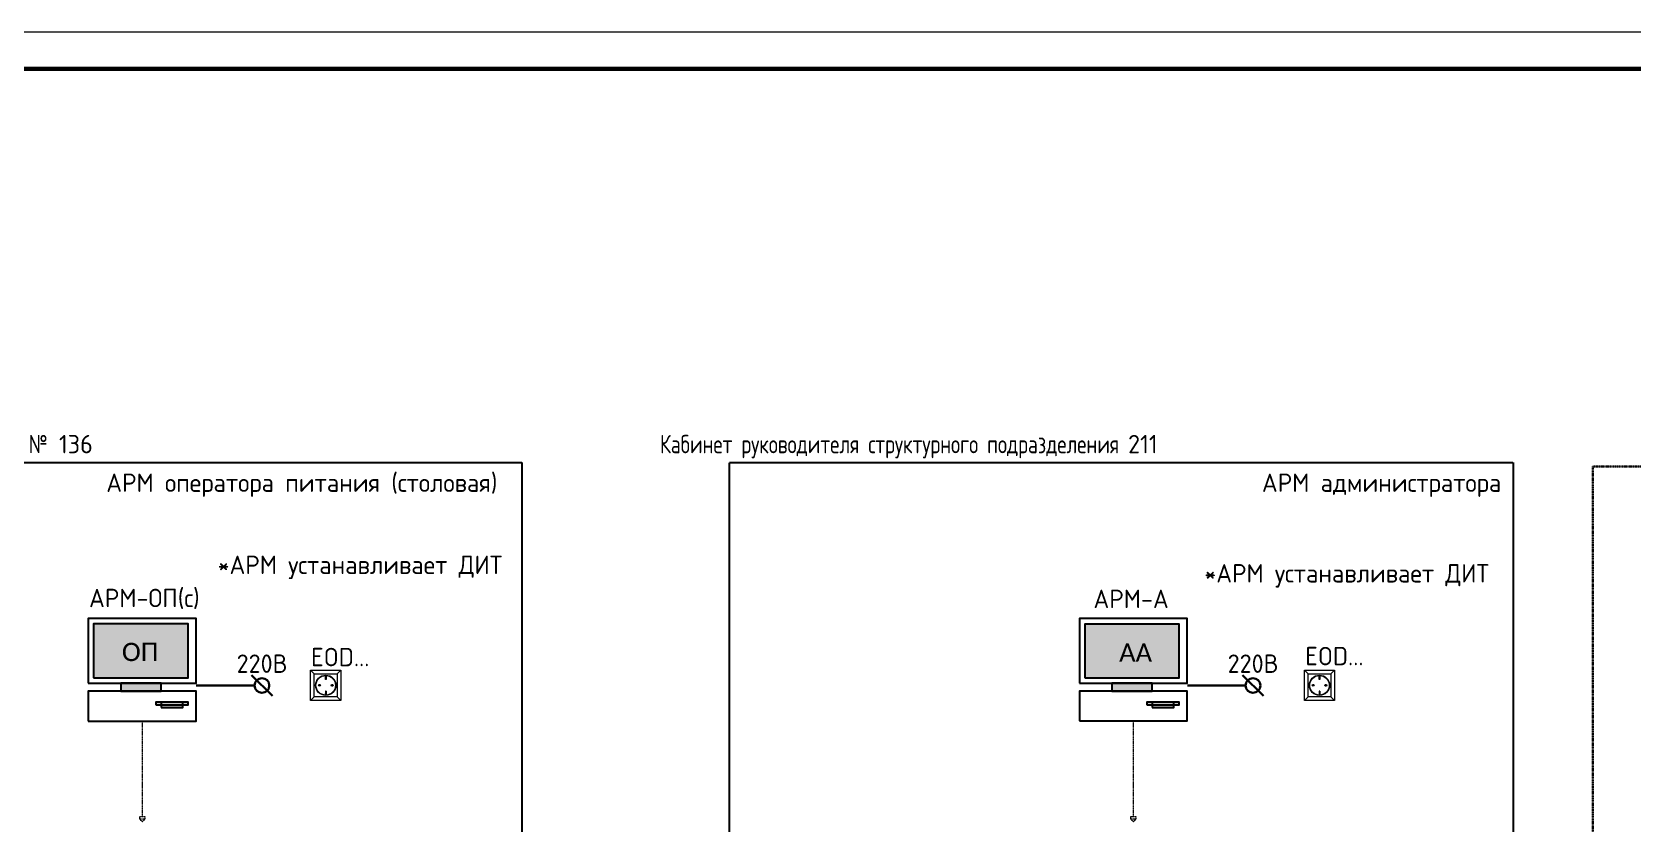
# Model space of a CAD drawing. Header units: millimetres. Extents: x -695119 to 412940, y -249585 to 622758.
# Drawn here: x -595895 to -574165, y 31856 to 42603 of the extents above; entities that cross this region are included whole.
import ezdxf

# ---------------------------------------------------------------- set-up
doc = ezdxf.new("R2010")
doc.units = ezdxf.units.MM
doc.linetypes.add('DASH', pattern=[0.75, 0.5, -0.25])
doc.linetypes.add('DASHED', pattern=[19.05, 12.7, -6.35])
for name, color, linetype in [('_19D-Телекоммуникационные шкафы', 7, 'Continuous'), ('PDF _Оформление-Надписи', 7, 'Continuous'), ('PDF _Текст', 7, 'Continuous')]:
    doc.layers.add(name, color=color, linetype=linetype)
for name, color, linetype, lineweight in [('__ФОРМАТ', 7, 'Continuous', 40), ('PDF _Геометрия', 8, 'Continuous', 9), ('UTP', 5, 'Continuous', 30), ('АПС', 255, 'Continuous', 30), ('СОУЭ', 116, 'DASHED', 30)]:
    doc.layers.add(name, color=color, linetype=linetype, lineweight=lineweight)
doc.layers.add('PDF _Сплошная заливка', color=7, linetype='Continuous', true_color=0xffffff)
doc.layers.add('Границы листа', color=7, linetype='Continuous', lineweight=0, plot=False)
doc.styles.add('GOST-2.304_Type-B_italic', font='')
doc.styles.add('PDF Calibri', font='calibri.ttf')
doc.styles.get("Standard").update_dxf_attribs({"font": ''})
doc.styles.get('GOST-2.304_Type-B_italic').set_extended_font_data('GOST type B')
doc.styles.get('Standard').set_extended_font_data('GOST type B')

# ---------------------------------------------------------------- blocks, each defined once
blk = doc.blocks.new('*U33')
at = {"lineweight": -2}
blk.add_lwpolyline([(20, 5), (589, 5), (589, 415), (20, 415)], close=True, dxfattribs=at)
at = {"layer": 'Границы листа'}
blk.add_lwpolyline([(594, 0), (0, 0), (0, 420), (594, 420)], close=True, dxfattribs=at)
at = {"lineweight": 13, "oblique": 10, "flags": 8}
blk.add_attdef('ФОРМАТ', (554.94, 1.12), '', height=3, dxfattribs=at)
blk = doc.blocks.new('АП')
at = {"layer": 'PDF _Сплошная заливка', "true_color": 0xffffff, "transparency": 33554559}
blk.add_hatch(color=7, dxfattribs=at).paths.add_polyline_path([(218996, 87758), (219638, 87758), (219638, 88124), (218996, 88124)])
at = {"layer": 'PDF _Сплошная заливка', "transparency": 33554559}
for points in [[(219180, 87666), (219455, 87666), (219455, 87721), (219180, 87721)], [(219418, 87574), (219638, 87574), (219638, 87593), (219418, 87593)], [(219455, 87556), (219602, 87556), (219602, 87593), (219455, 87593)]]:
    blk.add_hatch(color=5, dxfattribs=at).paths.add_polyline_path(points)
at = {"layer": 'PDF _Геометрия', "color": 5, "lineweight": 25}
for points in [[(218960, 87721), (219693, 87721), (219693, 88161), (218960, 88161)], [(218996, 87758), (219638, 87758), (219638, 88124), (218996, 88124)], [(219180, 87666), (219455, 87666), (219455, 87721), (219180, 87721)], [(218960, 87464), (219693, 87464), (219693, 87666), (218960, 87666)], [(219418, 87574), (219638, 87574), (219638, 87593), (219418, 87593)], [(219455, 87556), (219602, 87556), (219602, 87593), (219455, 87593)]]:
    blk.add_lwpolyline(points, close=True, dxfattribs=at)
at = {"layer": 'PDF _Текст', "color": 251, "insert": (219188, 87870), "char_height": 124.2, "attachment_point": 7, "style": 'PDF Calibri'}
blk.add_mtext('ОП', dxfattribs=at)
blk = doc.blocks.new('АА')
at = {"layer": 'PDF _Сплошная заливка', "true_color": 0xffffff, "transparency": 33554559}
blk.add_hatch(color=7, dxfattribs=at).paths.add_polyline_path([(218996, 88656), (219638, 88656), (219638, 89023), (218996, 89023)])
at = {"layer": 'PDF _Сплошная заливка', "transparency": 33554559}
for points in [[(219180, 88565), (219455, 88565), (219455, 88620), (219180, 88620)], [(219418, 88473), (219638, 88473), (219638, 88491), (219418, 88491)], [(219455, 88454), (219602, 88454), (219602, 88491), (219455, 88491)]]:
    blk.add_hatch(color=5, dxfattribs=at).paths.add_polyline_path(points)
at = {"layer": 'PDF _Геометрия', "color": 5, "lineweight": 25}
for points in [[(218960, 88620), (219693, 88620), (219693, 89060), (218960, 89060)], [(218996, 88656), (219638, 88656), (219638, 89023), (218996, 89023)], [(218960, 88363), (219693, 88363), (219693, 88565), (218960, 88565)], [(219180, 88565), (219455, 88565), (219455, 88620), (219180, 88620)], [(219418, 88473), (219638, 88473), (219638, 88491), (219418, 88491)], [(219455, 88454), (219602, 88454), (219602, 88491), (219455, 88491)]]:
    blk.add_lwpolyline(points, close=True, dxfattribs=at)
at = {"layer": 'PDF _Текст', "color": 251, "insert": (219230, 88767), "char_height": 124.2, "attachment_point": 7, "style": 'PDF Calibri'}
blk.add_mtext('АА', dxfattribs=at)

msp = doc.modelspace()

# ---------------------------------------------------------------- linework, layer by layer
at = {"lineweight": 30}
for p, q in [((-592871.372, 33723.708), (-593662.968, 33723.708)), ((-592912.793, 33865.129), (-592629.95, 33582.286)), ((-579411.998, 33723.708), (-580203.595, 33723.708)), ((-579453.42, 33865.129), (-579170.577, 33582.286))]:
    msp.add_line(p, q, dxfattribs=at)
for centre in [(-592771.372, 33723.708), (-579311.998, 33723.708)]:
    msp.add_circle(centre, 100, dxfattribs=at)
at = {"layer": '_19D-Телекоммуникационные шкафы', "linetype": 'DASH', "ltscale": 10}
for points in [[(-599880.729, 36752.612), (-589240.102, 36752.612), (-589240.102, 30894.608), (-599880.729, 30894.608), (-599880.729, 36752.612)], [(-586421.356, 36752.612), (-575780.729, 36752.612), (-575780.729, 30894.608), (-586421.356, 30894.608), (-586421.356, 36752.612)]]:
    msp.add_lwpolyline(points, dxfattribs=at)
at = {"layer": 'PDF _Оформление-Надписи', "lineweight": 0}
for points in [[(-592110.323, 33931.857), (-591699.895, 33931.857), (-591699.895, 33521.429), (-592110.323, 33521.429)], [(-578614.363, 33931.857), (-578203.935, 33931.857), (-578203.935, 33521.429), (-578614.363, 33521.429)], [(-592060.323, 33881.857), (-591749.895, 33881.857), (-591749.895, 33571.429), (-592060.323, 33571.429)], [(-578564.363, 33881.857), (-578253.935, 33881.857), (-578253.935, 33571.429), (-578564.363, 33571.429)]]:
    msp.add_lwpolyline(points, close=True, dxfattribs=at)
for points in [[(-592110.323, 33931.857), (-592060.323, 33881.857)], [(-591749.895, 33881.857), (-591699.895, 33931.857)], [(-578614.363, 33931.857), (-578564.363, 33881.857)], [(-578253.935, 33881.857), (-578203.935, 33931.857)], [(-591899.457, 33859.291), (-591899.603, 33806.353), (-591910.179, 33806.382), (-591910.034, 33859.32)], [(-578403.497, 33859.291), (-578403.642, 33806.353), (-578414.219, 33806.382), (-578414.074, 33859.32)], [(-592110.323, 33521.429), (-592060.323, 33571.429)], [(-591900.039, 33646.904), (-591910.616, 33646.933), (-591910.761, 33593.995)], [(-591900.039, 33646.904), (-591900.185, 33593.966)], [(-591749.895, 33571.429), (-591699.895, 33521.429)], [(-578614.363, 33521.429), (-578564.363, 33571.429)], [(-578404.079, 33646.904), (-578414.656, 33646.933), (-578414.801, 33593.995)], [(-578404.079, 33646.904), (-578404.224, 33593.966)], [(-578253.935, 33571.429), (-578203.935, 33521.429)]]:
    msp.add_lwpolyline(points, dxfattribs=at)
for centre, radius in [((-591905.109, 33726.643), 137.836), ((-591905.109, 33726.643), 137.487), ((-591905.109, 33726.643), 132.769), ((-591991.525, 33726.88), 12.916), ((-591818.694, 33726.406), 12.916), ((-578409.149, 33726.643), 137.836), ((-578409.149, 33726.643), 137.487), ((-578409.149, 33726.643), 132.769), ((-578495.564, 33726.88), 12.916), ((-578322.733, 33726.406), 12.916)]:
    msp.add_circle(centre, radius, dxfattribs=at)
at = {"layer": 'UTP', "linetype": 'DASH', "lineweight": 0, "ltscale": 5}
for points in [[(-594396.719, 33241.583), (-594396.719, 31943.373)], [(-580937.346, 33241.583), (-580937.346, 31943.373)], [(-594430.423, 31905.854), (-594396.061, 31875.854)], [(-594396.061, 31875.854), (-594361.698, 31905.854)], [(-580971.05, 31905.854), (-580936.688, 31875.854)], [(-580936.688, 31875.854), (-580902.325, 31905.854)]]:
    msp.add_lwpolyline(points, dxfattribs=at)
for points in [[(-594430.423, 31943.373), (-594361.698, 31943.373), (-594361.698, 31905.854), (-594430.423, 31905.854)], [(-580971.05, 31943.373), (-580902.325, 31943.373), (-580902.325, 31905.854), (-580971.05, 31905.854)]]:
    msp.add_lwpolyline(points, close=True, dxfattribs=at)
at = {"layer": 'СОУЭ', "color": 6, "ltscale": 0.2}
msp.add_lwpolyline([(-581929.667, 30501.104), (-574746.444, 30501.104, 0.414213562), (-574696.444, 30551.104), (-574696.444, 36700.285)], format="xyb", dxfattribs=at)
msp.add_lwpolyline([(-574696.444, 36700.285), (-565065.872, 36700.285)], dxfattribs=at)

# ---------------------------------------------------------------- block references
at = {"layer": '_19D-Телекоммуникационные шкафы'}
for name, p, xscale, yscale, zscale in [('АП', (-1033049.788, -141686.933), 2, 2, 2), ('АА', (-1018557.387, -143067.83), 1.99529, 1.99529, 1.99529)]:
    msp.add_blockref(name, p, dxfattribs=dict(at, xscale=xscale, yscale=yscale, zscale=zscale))
at = {"layer": '__ФОРМАТ', "lineweight": 60, "xscale": 99.9999999999996, "yscale": 99.9999999999996, "zscale": 99.9999999999996}
msp.add_blockref('*U33', (-617981.052, 603.203), dxfattribs=at)

# ---------------------------------------------------------------- texts
at = {"lineweight": 30, "char_height": 250, "attachment_point": 5, "style": 'GOST-2.304_Type-B_italic'}
for s, insert, width in [('АРМ оператора питания (столовая)', (-592229.729, 36445.124), 6860.54225), ('АРМ администратора', (-577565.283, 36445.124), 4354.15045), ('\\pt5250;*АРМ устанавливает ДИТ', (-591441.319, 35329.812), 5320.02792), ('\\pt5250;*АРМ устанавливает ДИТ', (-578040.323, 35214.292), 4593.6504), ('\\pt5250;АРМ-ОП(с)', (-594368.912, 34900.739), 1985.99564), ('\\pt5250;АРМ-А', (-580967.426, 34900.739), 3557.04137), ('220В', (-592771.372, 34020.915), 1276.48093), ('EOD...', (-591708.718, 34110.559), 1276.48093), ('220В', (-579311.998, 34020.915), 1276.48093), ('EOD...', (-578206.351, 34123.661), 1276.48093)]:
    msp.add_mtext(s, dxfattribs=dict(at, insert=insert, width=width))
at = {"layer": 'АПС', "color": 7, "lineweight": 25, "ltscale": 100, "char_height": 250, "attachment_point": 2, "style": 'GOST-2.304_Type-B_italic'}
for s, insert, width in [('{\\W0.8;\\C256;\\c0;Обеденный зал с линией раздачи №\\W1; 136}', (-597663.692, 37128.938), 5895.2266), ('{\\W0.8;\\C256;\\c0;Кабинет руководителя структурного подразделения \\W1;211}', (-583986.042, 37128.938), 10205.02851)]:
    msp.add_mtext(s, dxfattribs=dict(at, insert=insert, width=width))

doc.saveas('drawing.dxf')
